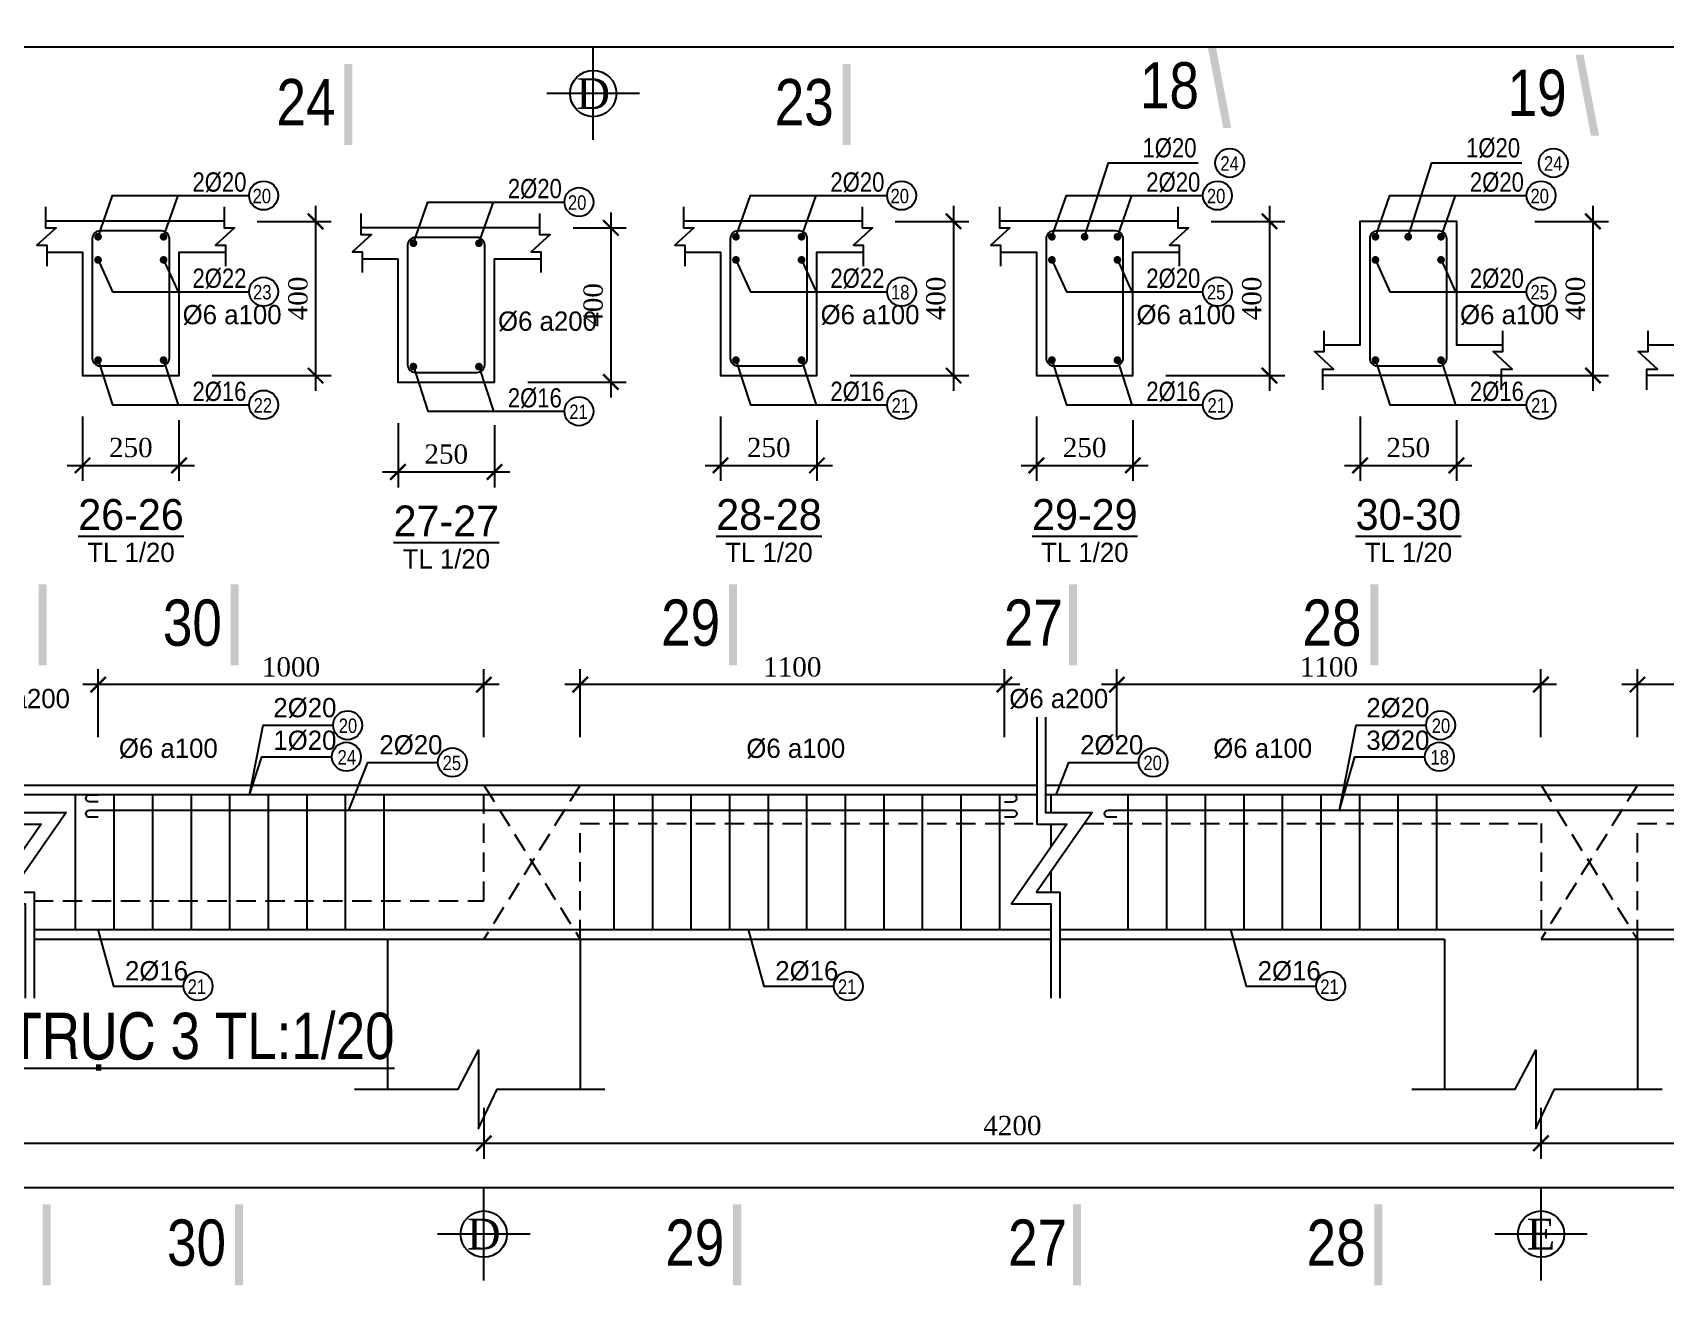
# Model space of a CAD drawing. Extents: x 394 to 4263, y -2056 to 752.
# Drawn here: x 3869.5 to 4081.2, y 412.1 to 574.6 of the extents above; entities that cross this region are included whole.
import ezdxf
from ezdxf.enums import TextEntityAlignment as Align

# ---------------------------------------------------------------- set-up
doc = ezdxf.new("R2010")
doc.units = 0
doc.header["$MEASUREMENT"] = 0
doc.linetypes.add('CENTER2', pattern=[1.125, 0.75, -0.125, 0.125, -0.125])
doc.linetypes.add('HIDDEN', pattern=[0.375, 0.25, -0.125])
doc.layers.get('0').update_dxf_attribs({"linetype": 'CONTINUOUS'})
doc.layers.get('DEFPOINTS').update_dxf_attribs({"linetype": 'CONTINUOUS'})
for name, color, linetype in [('cot', 8, 'CONTINUOUS'), ('DAI', 3, 'CONTINUOUS'), ('DIM', 1, 'CONTINUOUS'), ('DUT', 7, 'CENTER2'), ('MOTAAR', 1, 'CONTINUOUS'), ('TEXT', 7, 'CONTINUOUS'), ('THEP', 6, 'CONTINUOUS'), ('TU1', 9, 'CONTINUOUS'), ('TUONG', 7, 'CONTINUOUS')]:
    doc.layers.add(name, color=color, linetype=linetype)
doc.styles.add('DIM-NEW', font='')
doc.styles.add('style1', font='')
doc.styles.add('T1', font='romans.shx')
doc.styles.add('T2', font='')
doc.styles.get('DIM-NEW').set_extended_font_data('VNI-Helve-Condense')
doc.styles.get('style1').set_extended_font_data('VNI-Goudy')
doc.styles.get('T2').set_extended_font_data('VNI-Times')
doc.dimstyles.new('TL20', dxfattribs={"dimtxt": 2.5, "dimasz": 2, "dimexe": 2, "dimexo": 2, "dimgap": 1, "dimtad": 1, "dimdec": 0, "dimlfac": 20, "dimzin": 0, "dimdsep": 46, "dimtxsty": 'T2', "dimblk": 'ARCHTICK', "dimcen": 2.5, "dimdle": 2, "dimclrd": 1, "dimclre": 1, "dimclrt": 2, "dimadec": 0, "dimazin": 0, "dimtfac": 1, "dimtdec": 0, "dimtix": 1, "dimtofl": 0, "dimtmove": 0, "dimatfit": 0, "dimldrblk": 'ARCHTICK', "dimfxl": 1, "dimtolj": 1, "dimtzin": 0, "dimlwd": -1, "dimlwe": -1, "dimarcsym": 0})

# ---------------------------------------------------------------- blocks, each defined once
blk = doc.blocks.new('_ARCHTICK')
at = {"color": 0, "linetype": 'ByBlock', "const_width": 0.15}
blk.add_lwpolyline([(-0.5, -0.5), (0.5, 0.5)], dxfattribs=at)
blk = doc.blocks.new('*D51')
at = {"layer": 'DEFPOINTS', "color": 0, "transparency": 16777216}
for p in [(3433.65, 582.37), (4251.92, 582.37), (3433.65, 572.67)]:
    blk.add_point(p, dxfattribs=at)
at = {"layer": 'TUONG', "color": 1, "transparency": 16777216}
for p, q in [((3433.65, 580.37), (3433.65, 570.67)), ((4251.92, 580.37), (4251.92, 570.67)), ((4253.92, 572.67), (3431.65, 572.67))]:
    blk.add_line(p, q, dxfattribs=at)
at = {"layer": 'TUONG', "color": 1, "transparency": 16777216, "xscale": 2, "yscale": 2, "zscale": 2, "rotation": 180}
blk.add_blockref('_ARCHTICK', (3433.65, 572.67), dxfattribs=at)
at = {"layer": 'TUONG', "color": 1, "transparency": 16777216, "xscale": 2, "yscale": 2, "zscale": 2}
blk.add_blockref('_ARCHTICK', (4251.92, 572.67), dxfattribs=at)
at = {"layer": 'TUONG', "color": 2, "transparency": 16777216, "insert": (3842.78, 574.95), "char_height": 2.5, "attachment_point": 5, "style": 'T2'}
blk.add_mtext('\\A1;20800', dxfattribs=at)
blk = doc.blocks.new('truc2')
at = {"layer": 'MOTAAR'}
for p, q in [((0, -15), (0, 0)), ((7.5, -7.5), (-7.5, -7.5))]:
    blk.add_line(p, q, dxfattribs=at)
blk.add_lwpolyline([(0, -3.5), (0, -1.84)], dxfattribs=at)
blk.add_circle((0, -7.5), 3.75, dxfattribs=at)
at = {"layer": 'TEXT', "style": 'T2'}
blk.add_attdef('1', text='', height=5, dxfattribs=at).set_placement((0, -7.5), align=Align.MIDDLE_CENTER)
blk = doc.blocks.new('*D72')
at = {"layer": 'DEFPOINTS', "color": 0, "transparency": 16777216}
for p in [(4077.62, 490.02), (4077.62, 481.21), (4132.62, 481.21)]:
    blk.add_point(p, dxfattribs=at)
at = {"layer": 'TUONG', "color": 1, "transparency": 16777216}
for p, q in [((4077.62, 483.21), (4077.62, 492.02)), ((4132.62, 483.21), (4132.62, 492.02)), ((4134.62, 490.02), (4075.62, 490.02))]:
    blk.add_line(p, q, dxfattribs=at)
at = {"layer": 'TUONG', "color": 1, "transparency": 16777216, "xscale": 2, "yscale": 2, "zscale": 2, "rotation": 180}
blk.add_blockref('_ARCHTICK', (4077.62, 490.02), dxfattribs=at)
at = {"layer": 'TUONG', "color": 1, "transparency": 16777216, "xscale": 2, "yscale": 2, "zscale": 2}
blk.add_blockref('_ARCHTICK', (4132.62, 490.02), dxfattribs=at)
at = {"layer": 'TUONG', "color": 2, "transparency": 16777216, "insert": (4105.12, 492.3), "char_height": 2.5, "attachment_point": 5, "style": 'T2'}
blk.add_mtext('\\A1;1100', dxfattribs=at)
blk = doc.blocks.new('*D71')
at = {"layer": 'DEFPOINTS', "color": 0, "transparency": 16777216}
for p in [(4010.12, 490.02), (4010.12, 481.21), (4065.12, 481.21)]:
    blk.add_point(p, dxfattribs=at)
at = {"layer": 'TUONG', "color": 1, "transparency": 16777216}
for p, q in [((4010.12, 483.21), (4010.12, 492.02)), ((4065.12, 483.21), (4065.12, 492.02)), ((4067.12, 490.02), (4008.12, 490.02))]:
    blk.add_line(p, q, dxfattribs=at)
at = {"layer": 'TUONG', "color": 1, "transparency": 16777216, "xscale": 2, "yscale": 2, "zscale": 2, "rotation": 180}
blk.add_blockref('_ARCHTICK', (4010.12, 490.02), dxfattribs=at)
at = {"layer": 'TUONG', "color": 1, "transparency": 16777216, "xscale": 2, "yscale": 2, "zscale": 2}
blk.add_blockref('_ARCHTICK', (4065.12, 490.02), dxfattribs=at)
at = {"layer": 'TUONG', "color": 2, "transparency": 16777216, "insert": (4037.62, 492.3), "char_height": 2.5, "attachment_point": 5, "style": 'T2'}
blk.add_mtext('\\A1;1100', dxfattribs=at)
blk = doc.blocks.new('*D70')
at = {"layer": 'DEFPOINTS', "color": 0, "transparency": 16777216}
for p in [(3878.04, 490.02), (3878.04, 481.21), (3928.04, 481.21)]:
    blk.add_point(p, dxfattribs=at)
at = {"layer": 'TUONG', "color": 1, "transparency": 16777216}
for p, q in [((3878.04, 483.21), (3878.04, 492.02)), ((3928.04, 483.21), (3928.04, 492.02)), ((3930.04, 490.02), (3876.04, 490.02))]:
    blk.add_line(p, q, dxfattribs=at)
at = {"layer": 'TUONG', "color": 1, "transparency": 16777216, "xscale": 2, "yscale": 2, "zscale": 2, "rotation": 180}
blk.add_blockref('_ARCHTICK', (3878.04, 490.02), dxfattribs=at)
at = {"layer": 'TUONG', "color": 1, "transparency": 16777216, "xscale": 2, "yscale": 2, "zscale": 2}
blk.add_blockref('_ARCHTICK', (3928.04, 490.02), dxfattribs=at)
at = {"layer": 'TUONG', "color": 2, "transparency": 16777216, "insert": (3903.04, 492.3), "char_height": 2.5, "attachment_point": 5, "style": 'T2'}
blk.add_mtext('\\A1;1000', dxfattribs=at)
blk = doc.blocks.new('*D69')
at = {"layer": 'DEFPOINTS', "color": 0, "transparency": 16777216}
for p in [(3940.54, 490.02), (3940.54, 481.21), (3995.54, 481.21)]:
    blk.add_point(p, dxfattribs=at)
at = {"layer": 'TUONG', "color": 1, "transparency": 16777216}
for p, q in [((3940.54, 483.21), (3940.54, 492.02)), ((3995.54, 483.21), (3995.54, 492.02)), ((3997.54, 490.02), (3938.54, 490.02))]:
    blk.add_line(p, q, dxfattribs=at)
at = {"layer": 'TUONG', "color": 1, "transparency": 16777216, "xscale": 2, "yscale": 2, "zscale": 2, "rotation": 180}
blk.add_blockref('_ARCHTICK', (3940.54, 490.02), dxfattribs=at)
at = {"layer": 'TUONG', "color": 1, "transparency": 16777216, "xscale": 2, "yscale": 2, "zscale": 2}
blk.add_blockref('_ARCHTICK', (3995.54, 490.02), dxfattribs=at)
at = {"layer": 'TUONG', "color": 2, "transparency": 16777216, "insert": (3968.04, 492.3), "char_height": 2.5, "attachment_point": 5, "style": 'T2'}
blk.add_mtext('\\A1;1100', dxfattribs=at)
blk = doc.blocks.new('*D63')
at = {"layer": 'DEFPOINTS', "color": 0, "transparency": 16777216}
for p in [(4065.12, 437.14), (4217.7, 437.14), (4217.7, 430.53)]:
    blk.add_point(p, dxfattribs=at)
at = {"layer": 'TUONG', "color": 1, "transparency": 16777216}
for p, q in [((4065.12, 435.14), (4065.12, 428.53)), ((4217.7, 435.14), (4217.7, 428.53)), ((4063.12, 430.53), (4219.7, 430.53))]:
    blk.add_line(p, q, dxfattribs=at)
at = {"layer": 'TUONG', "color": 1, "transparency": 16777216, "xscale": 2, "yscale": 2, "zscale": 2, "rotation": 180}
blk.add_blockref('_ARCHTICK', (4065.12, 430.53), dxfattribs=at)
at = {"layer": 'TUONG', "color": 1, "transparency": 16777216, "xscale": 2, "yscale": 2, "zscale": 2}
blk.add_blockref('_ARCHTICK', (4217.7, 430.53), dxfattribs=at)
at = {"layer": 'TUONG', "color": 2, "transparency": 16777216, "insert": (4141.41, 432.81), "char_height": 2.5, "attachment_point": 5, "style": 'T2'}
blk.add_mtext('\\A1;4200', dxfattribs=at)
blk = doc.blocks.new('*D62')
at = {"layer": 'DEFPOINTS', "color": 0, "transparency": 16777216}
for p in [(3928.04, 437.14), (4065.12, 437.14), (4065.12, 430.53)]:
    blk.add_point(p, dxfattribs=at)
at = {"layer": 'TUONG', "color": 1, "transparency": 16777216}
for p, q in [((3928.04, 435.14), (3928.04, 428.53)), ((4065.12, 435.14), (4065.12, 428.53)), ((3926.04, 430.53), (4067.12, 430.53))]:
    blk.add_line(p, q, dxfattribs=at)
at = {"layer": 'TUONG', "color": 1, "transparency": 16777216, "xscale": 2, "yscale": 2, "zscale": 2, "rotation": 180}
blk.add_blockref('_ARCHTICK', (3928.04, 430.53), dxfattribs=at)
at = {"layer": 'TUONG', "color": 1, "transparency": 16777216, "xscale": 2, "yscale": 2, "zscale": 2}
blk.add_blockref('_ARCHTICK', (4065.12, 430.53), dxfattribs=at)
at = {"layer": 'TUONG', "color": 2, "transparency": 16777216, "insert": (3996.58, 432.81), "char_height": 2.5, "attachment_point": 5, "style": 'T2'}
blk.add_mtext('\\A1;4200', dxfattribs=at)
blk = doc.blocks.new('*D61')
at = {"layer": 'DEFPOINTS', "color": 0, "transparency": 16777216}
for p in [(3758.51, 437.14), (3928.04, 437.14), (3928.04, 430.53)]:
    blk.add_point(p, dxfattribs=at)
at = {"layer": 'TUONG', "color": 1, "transparency": 16777216}
for p, q in [((3758.51, 435.14), (3758.51, 428.53)), ((3928.04, 435.14), (3928.04, 428.53)), ((3756.51, 430.53), (3930.04, 430.53))]:
    blk.add_line(p, q, dxfattribs=at)
at = {"layer": 'TUONG', "color": 1, "transparency": 16777216, "xscale": 2, "yscale": 2, "zscale": 2, "rotation": 180}
blk.add_blockref('_ARCHTICK', (3758.51, 430.53), dxfattribs=at)
at = {"layer": 'TUONG', "color": 1, "transparency": 16777216, "xscale": 2, "yscale": 2, "zscale": 2}
blk.add_blockref('_ARCHTICK', (3928.04, 430.53), dxfattribs=at)
at = {"layer": 'TUONG', "color": 2, "transparency": 16777216, "insert": (3843.28, 432.81), "char_height": 2.5, "attachment_point": 5, "style": 'T2'}
blk.add_mtext('\\A1;4000', dxfattribs=at)
blk = doc.blocks.new('*D58')
at = {"layer": 'DEFPOINTS', "color": 0, "transparency": 16777216}
for p in [(3466.01, 434.45), (4217.7, 434.45), (3466.01, 424.75)]:
    blk.add_point(p, dxfattribs=at)
at = {"layer": 'TUONG', "color": 1, "transparency": 16777216}
for p, q in [((3466.01, 432.45), (3466.01, 422.75)), ((4217.7, 432.45), (4217.7, 422.75)), ((4219.7, 424.75), (3464.01, 424.75))]:
    blk.add_line(p, q, dxfattribs=at)
at = {"layer": 'TUONG', "color": 1, "transparency": 16777216, "xscale": 2, "yscale": 2, "zscale": 2, "rotation": 180}
blk.add_blockref('_ARCHTICK', (3466.01, 424.75), dxfattribs=at)
at = {"layer": 'TUONG', "color": 1, "transparency": 16777216, "xscale": 2, "yscale": 2, "zscale": 2}
blk.add_blockref('_ARCHTICK', (4217.7, 424.75), dxfattribs=at)
at = {"layer": 'TUONG', "color": 2, "transparency": 16777216, "insert": (3841.85, 427.03), "char_height": 2.5, "attachment_point": 5, "style": 'T2'}
blk.add_mtext('\\A1;20800', dxfattribs=at)
blk = doc.blocks.new('*D87')
at = {"layer": 'cot', "color": 1, "transparency": 16777216}
for p, q in [((3999.7, 524.78), (3999.7, 516.45)), ((4012.2, 524.33), (4012.2, 516.45)), ((3997.7, 518.45), (4014.2, 518.45))]:
    blk.add_line(p, q, dxfattribs=at)
at = {"layer": 'DEFPOINTS', "color": 0, "transparency": 16777216}
for p in [(3999.7, 526.78), (4012.2, 526.33), (4012.2, 518.45)]:
    blk.add_point(p, dxfattribs=at)
at = {"layer": 'cot', "color": 1, "transparency": 16777216, "xscale": 2, "yscale": 2, "zscale": 2, "rotation": 180}
blk.add_blockref('_ARCHTICK', (3999.7, 518.45), dxfattribs=at)
at = {"layer": 'cot', "color": 1, "transparency": 16777216, "xscale": 2, "yscale": 2, "zscale": 2}
blk.add_blockref('_ARCHTICK', (4012.2, 518.45), dxfattribs=at)
at = {"layer": 'cot', "color": 2, "lineweight": -2, "transparency": 16777216, "insert": (4005.95, 520.75), "char_height": 2.5, "attachment_point": 5, "style": 'T2'}
blk.add_mtext('\\A1;250', dxfattribs=at)
blk = doc.blocks.new('*D86')
at = {"layer": 'cot', "color": 1, "transparency": 16777216}
for p, q in [((4029.91, 552.1), (4029.91, 528.1)), ((4022.34, 550.1), (4031.91, 550.1)), ((4016.49, 530.1), (4031.91, 530.1))]:
    blk.add_line(p, q, dxfattribs=at)
at = {"layer": 'DEFPOINTS', "color": 0, "transparency": 16777216}
for p in [(4020.34, 550.1), (4014.49, 530.1), (4029.91, 530.1)]:
    blk.add_point(p, dxfattribs=at)
at = {"layer": 'cot', "color": 1, "transparency": 16777216, "xscale": 2, "yscale": 2, "zscale": 2}
for p, rotation in [((4029.91, 550.1), 90), ((4029.91, 530.1), 270)]:
    blk.add_blockref('_ARCHTICK', p, dxfattribs=dict(at, rotation=rotation))
at = {"layer": 'cot', "color": 2, "lineweight": -2, "transparency": 16777216, "insert": (4027.63, 540.1), "char_height": 2.5, "attachment_point": 5, "rotation": 90, "style": 'T2'}
blk.add_mtext('\\A1;400', dxfattribs=at)
blk = doc.blocks.new('*D85')
at = {"layer": 'cot', "color": 1, "transparency": 16777216}
for p, q in [((3958.74, 524.78), (3958.74, 516.45)), ((3971.24, 524.33), (3971.24, 516.45)), ((3956.74, 518.45), (3973.24, 518.45))]:
    blk.add_line(p, q, dxfattribs=at)
at = {"layer": 'DEFPOINTS', "color": 0, "transparency": 16777216}
for p in [(3958.74, 526.78), (3971.24, 526.33), (3971.24, 518.45)]:
    blk.add_point(p, dxfattribs=at)
at = {"layer": 'cot', "color": 1, "transparency": 16777216, "xscale": 2, "yscale": 2, "zscale": 2, "rotation": 180}
blk.add_blockref('_ARCHTICK', (3958.74, 518.45), dxfattribs=at)
at = {"layer": 'cot', "color": 1, "transparency": 16777216, "xscale": 2, "yscale": 2, "zscale": 2}
blk.add_blockref('_ARCHTICK', (3971.24, 518.45), dxfattribs=at)
at = {"layer": 'cot', "color": 2, "lineweight": -2, "transparency": 16777216, "insert": (3964.99, 520.75), "char_height": 2.5, "attachment_point": 5, "style": 'T2'}
blk.add_mtext('\\A1;250', dxfattribs=at)
blk = doc.blocks.new('*D84')
at = {"layer": 'cot', "color": 1, "transparency": 16777216}
for p, q in [((3988.95, 552.1), (3988.95, 528.1)), ((3981.39, 550.1), (3990.95, 550.1)), ((3975.53, 530.1), (3990.95, 530.1))]:
    blk.add_line(p, q, dxfattribs=at)
at = {"layer": 'DEFPOINTS', "color": 0, "transparency": 16777216}
for p in [(3979.39, 550.1), (3973.53, 530.1), (3988.95, 530.1)]:
    blk.add_point(p, dxfattribs=at)
at = {"layer": 'cot', "color": 1, "transparency": 16777216, "xscale": 2, "yscale": 2, "zscale": 2}
for p, rotation in [((3988.95, 550.1), 90), ((3988.95, 530.1), 270)]:
    blk.add_blockref('_ARCHTICK', p, dxfattribs=dict(at, rotation=rotation))
at = {"layer": 'cot', "color": 2, "lineweight": -2, "transparency": 16777216, "insert": (3986.67, 540.1), "char_height": 2.5, "attachment_point": 5, "rotation": 90, "style": 'T2'}
blk.add_mtext('\\A1;400', dxfattribs=at)
blk = doc.blocks.new('*D83')
at = {"layer": 'cot', "color": 1, "transparency": 16777216}
for p, q in [((3944.51, 551.26), (3944.51, 527.26)), ((3939.61, 549.26), (3946.51, 549.26)), ((3933.75, 529.26), (3946.51, 529.26))]:
    blk.add_line(p, q, dxfattribs=at)
at = {"layer": 'DEFPOINTS', "color": 0, "transparency": 16777216}
for p in [(3937.61, 549.26), (3931.75, 529.26), (3944.51, 529.26)]:
    blk.add_point(p, dxfattribs=at)
at = {"layer": 'cot', "color": 1, "transparency": 16777216, "xscale": 2, "yscale": 2, "zscale": 2}
for p, rotation in [((3944.51, 549.26), 90), ((3944.51, 529.26), 270)]:
    blk.add_blockref('_ARCHTICK', p, dxfattribs=dict(at, rotation=rotation))
at = {"layer": 'cot', "color": 2, "lineweight": -2, "transparency": 16777216, "insert": (3942.23, 539.26), "char_height": 2.5, "attachment_point": 5, "rotation": 90, "style": 'T2'}
blk.add_mtext('\\A1;400', dxfattribs=at)
blk = doc.blocks.new('*D82')
at = {"layer": 'cot', "color": 1, "transparency": 16777216}
for p, q in [((3916.92, 523.93), (3916.92, 515.6)), ((3929.42, 523.65), (3929.42, 515.6)), ((3914.92, 517.6), (3931.42, 517.6))]:
    blk.add_line(p, q, dxfattribs=at)
at = {"layer": 'DEFPOINTS', "color": 0, "transparency": 16777216}
for p in [(3916.92, 525.93), (3929.42, 525.65), (3929.42, 517.6)]:
    blk.add_point(p, dxfattribs=at)
at = {"layer": 'cot', "color": 1, "transparency": 16777216, "xscale": 2, "yscale": 2, "zscale": 2, "rotation": 180}
blk.add_blockref('_ARCHTICK', (3916.92, 517.6), dxfattribs=at)
at = {"layer": 'cot', "color": 1, "transparency": 16777216, "xscale": 2, "yscale": 2, "zscale": 2}
blk.add_blockref('_ARCHTICK', (3929.42, 517.6), dxfattribs=at)
at = {"layer": 'cot', "color": 2, "lineweight": -2, "transparency": 16777216, "insert": (3923.17, 519.9), "char_height": 2.5, "attachment_point": 5, "style": 'T2'}
blk.add_mtext('\\A1;250', dxfattribs=at)
blk = doc.blocks.new('*D81')
at = {"layer": 'cot', "color": 1, "transparency": 16777216}
for p, q in [((3906.23, 552.1), (3906.23, 528.1)), ((3898.67, 550.1), (3908.23, 550.1)), ((3892.81, 530.1), (3908.23, 530.1))]:
    blk.add_line(p, q, dxfattribs=at)
at = {"layer": 'DEFPOINTS', "color": 0, "transparency": 16777216}
for p in [(3896.67, 550.1), (3890.81, 530.1), (3906.23, 530.1)]:
    blk.add_point(p, dxfattribs=at)
at = {"layer": 'cot', "color": 1, "transparency": 16777216, "xscale": 2, "yscale": 2, "zscale": 2}
for p, rotation in [((3906.23, 550.1), 90), ((3906.23, 530.1), 270)]:
    blk.add_blockref('_ARCHTICK', p, dxfattribs=dict(at, rotation=rotation))
at = {"layer": 'cot', "color": 2, "lineweight": -2, "transparency": 16777216, "insert": (3903.95, 540.1), "char_height": 2.5, "attachment_point": 5, "rotation": 90, "style": 'T2'}
blk.add_mtext('\\A1;400', dxfattribs=at)
blk = doc.blocks.new('*D80')
at = {"layer": 'cot', "color": 1, "transparency": 16777216}
for p, q in [((3876.02, 524.78), (3876.02, 516.45)), ((3888.52, 524.33), (3888.52, 516.45)), ((3874.02, 518.45), (3890.52, 518.45))]:
    blk.add_line(p, q, dxfattribs=at)
at = {"layer": 'DEFPOINTS', "color": 0, "transparency": 16777216}
for p in [(3876.02, 526.78), (3888.52, 526.33), (3888.52, 518.45)]:
    blk.add_point(p, dxfattribs=at)
at = {"layer": 'cot', "color": 1, "transparency": 16777216, "xscale": 2, "yscale": 2, "zscale": 2, "rotation": 180}
blk.add_blockref('_ARCHTICK', (3876.02, 518.45), dxfattribs=at)
at = {"layer": 'cot', "color": 1, "transparency": 16777216, "xscale": 2, "yscale": 2, "zscale": 2}
blk.add_blockref('_ARCHTICK', (3888.52, 518.45), dxfattribs=at)
at = {"layer": 'cot', "color": 2, "lineweight": -2, "transparency": 16777216, "insert": (3882.27, 520.75), "char_height": 2.5, "attachment_point": 5, "style": 'T2'}
blk.add_mtext('\\A1;250', dxfattribs=at)
blk = doc.blocks.new('*D91')
at = {"layer": 'cot', "color": 1, "transparency": 16777216}
for p, q in [((4071.86, 552.1), (4071.86, 528.1)), ((4064.3, 550.1), (4073.86, 550.1)), ((4058.45, 530.1), (4073.86, 530.1))]:
    blk.add_line(p, q, dxfattribs=at)
at = {"layer": 'DEFPOINTS', "color": 0, "transparency": 16777216}
for p in [(4062.3, 550.1), (4056.45, 530.1), (4071.86, 530.1)]:
    blk.add_point(p, dxfattribs=at)
at = {"layer": 'cot', "color": 1, "transparency": 16777216, "xscale": 2, "yscale": 2, "zscale": 2}
for p, rotation in [((4071.86, 550.1), 90), ((4071.86, 530.1), 270)]:
    blk.add_blockref('_ARCHTICK', p, dxfattribs=dict(at, rotation=rotation))
at = {"layer": 'cot', "color": 2, "lineweight": -2, "transparency": 16777216, "insert": (4069.59, 540.1), "char_height": 2.5, "attachment_point": 5, "rotation": 90, "style": 'T2'}
blk.add_mtext('\\A1;400', dxfattribs=at)
blk = doc.blocks.new('*D90')
at = {"layer": 'cot', "color": 1, "transparency": 16777216}
for p, q in [((4041.66, 524.78), (4041.66, 516.45)), ((4054.16, 524.33), (4054.16, 516.45)), ((4039.66, 518.45), (4056.16, 518.45))]:
    blk.add_line(p, q, dxfattribs=at)
at = {"layer": 'DEFPOINTS', "color": 0, "transparency": 16777216}
for p in [(4041.66, 526.78), (4054.16, 526.33), (4054.16, 518.45)]:
    blk.add_point(p, dxfattribs=at)
at = {"layer": 'cot', "color": 1, "transparency": 16777216, "xscale": 2, "yscale": 2, "zscale": 2, "rotation": 180}
blk.add_blockref('_ARCHTICK', (4041.66, 518.45), dxfattribs=at)
at = {"layer": 'cot', "color": 1, "transparency": 16777216, "xscale": 2, "yscale": 2, "zscale": 2}
blk.add_blockref('_ARCHTICK', (4054.16, 518.45), dxfattribs=at)
at = {"layer": 'cot', "color": 2, "lineweight": -2, "transparency": 16777216, "insert": (4047.91, 520.75), "char_height": 2.5, "attachment_point": 5, "style": 'T2'}
blk.add_mtext('\\A1;250', dxfattribs=at)

msp = doc.modelspace()

# ---------------------------------------------------------------- linework, layer by layer
at = {"layer": 'cot', "lineweight": -2, "ltscale": 10}
for points in [[(4005.949, 548.103), (4009.021, 557.671), (4020.673, 557.671)], [(4047.905, 548.103), (4050.978, 557.671), (4062.63, 557.671)], [(3878.023, 548.103), (3879.902, 553.451), (3897.616, 553.451)], [(3886.523, 548.103), (3888.402, 553.451)], [(3918.915, 547.259), (3920.793, 552.607), (3938.507, 552.607)], [(3927.415, 547.259), (3929.293, 552.607)], [(3960.74, 548.103), (3962.619, 553.451), (3980.333, 553.451)], [(3969.24, 548.103), (3971.119, 553.451)], [(4001.699, 548.103), (4003.577, 553.451), (4021.291, 553.451)], [(4010.199, 548.103), (4012.077, 553.451)], [(4043.655, 548.103), (4045.534, 553.451), (4063.248, 553.451)], [(4052.155, 548.103), (4054.034, 553.451)], [(3878.023, 545.103), (3879.902, 540.977), (3897.616, 540.977)], [(3886.523, 545.103), (3888.402, 540.977)], [(3960.74, 545.103), (3962.619, 540.977), (3980.333, 540.977)], [(3969.24, 545.103), (3971.119, 540.977)], [(4001.699, 545.103), (4003.577, 540.977), (4021.291, 540.977)], [(4010.199, 545.103), (4012.077, 540.977)], [(4043.655, 545.103), (4045.534, 540.977), (4063.248, 540.977)], [(4052.155, 545.103), (4054.034, 540.977)], [(3878.023, 532.103), (3879.902, 526.308), (3897.616, 526.308)], [(3886.523, 532.103), (3888.402, 526.308)], [(3960.74, 532.103), (3962.619, 526.308), (3980.333, 526.308)], [(3969.24, 532.103), (3971.119, 526.308)], [(4001.699, 532.103), (4003.577, 526.308), (4021.291, 526.308)], [(4010.199, 532.103), (4012.077, 526.308)], [(4043.655, 532.103), (4045.534, 526.308), (4063.248, 526.308)], [(4052.155, 532.103), (4054.034, 526.308)], [(3918.915, 531.259), (3920.793, 525.465), (3938.507, 525.465)], [(3927.415, 531.259), (3929.293, 525.465)]]:
    msp.add_lwpolyline(points, dxfattribs=at)
at = {"layer": 'DAI'}
for p, q in [((3875.122, 458.242), (3875.122, 475.742)), ((3880.122, 458.242), (3880.122, 475.742)), ((3885.122, 458.242), (3885.122, 475.742)), ((3890.122, 458.242), (3890.122, 475.742)), ((3895.122, 458.242), (3895.122, 475.742)), ((3900.122, 458.242), (3900.122, 475.742)), ((3905.122, 458.242), (3905.122, 475.742)), ((3910.122, 458.242), (3910.122, 475.742)), ((3915.122, 458.242), (3915.122, 475.742)), ((3944.945, 458.242), (3944.945, 475.742)), ((3949.945, 458.242), (3949.945, 475.742)), ((3954.945, 458.242), (3954.945, 475.742)), ((3959.945, 458.242), (3959.945, 475.742)), ((3964.945, 458.242), (3964.945, 475.742)), ((3969.945, 458.242), (3969.945, 475.742)), ((3974.945, 458.242), (3974.945, 475.742)), ((3979.945, 458.242), (3979.945, 475.742)), ((3984.945, 458.242), (3984.945, 475.742)), ((3989.945, 458.242), (3989.945, 475.742)), ((3994.945, 458.242), (3994.945, 475.742)), ((4001.612, 473.42), (4001.612, 475.742)), ((4011.612, 458.242), (4011.612, 475.742)), ((4016.612, 458.242), (4016.612, 475.742)), ((4021.612, 458.242), (4021.612, 475.742)), ((4026.612, 458.242), (4026.612, 475.742)), ((4031.612, 458.242), (4031.612, 475.742)), ((4036.612, 458.242), (4036.612, 475.742)), ((4041.612, 458.242), (4041.612, 475.742)), ((4046.612, 458.242), (4046.612, 475.742)), ((4051.612, 458.242), (4051.612, 475.742)), ((4001.612, 468.985), (4001.612, 471.92)), ((4001.612, 463.084), (4001.612, 465.817))]:
    msp.add_line(p, q, dxfattribs=at)
for points in [[(3887.273, 547.853, 0.4142136), (3886.273, 548.853), (3878.273, 548.853, 0.4142136), (3877.273, 547.853), (3877.273, 532.353, 0.4142136), (3878.273, 531.353), (3886.273, 531.353, 0.4142136), (3887.273, 532.353)], [(3969.99, 547.853, 0.4142136), (3968.99, 548.853), (3960.99, 548.853, 0.4142136), (3959.99, 547.853), (3959.99, 532.353, 0.4142136), (3960.99, 531.353), (3968.99, 531.353, 0.4142136), (3969.99, 532.353)], [(4010.949, 547.853, 0.4142136), (4009.949, 548.853), (4001.949, 548.853, 0.4142136), (4000.949, 547.853), (4000.949, 532.353, 0.4142136), (4001.949, 531.353), (4009.949, 531.353, 0.4142136), (4010.949, 532.353)], [(4052.905, 547.853, 0.4142136), (4051.905, 548.853), (4043.905, 548.853, 0.4142136), (4042.905, 547.853), (4042.905, 532.353, 0.4142136), (4043.905, 531.353), (4051.905, 531.353, 0.4142136), (4052.905, 532.353)], [(3928.165, 547.009, 0.4142136), (3927.165, 548.009), (3919.165, 548.009, 0.4142136), (3918.165, 547.009), (3918.165, 531.509, 0.4142136), (3919.165, 530.509), (3927.165, 530.509, 0.4142136), (3928.165, 531.509)]]:
    msp.add_lwpolyline(points, format="xyb", close=True, dxfattribs=at)
at = {"layer": 'DUT', "linetype": 'HIDDEN', "ltscale": 10}
for p, q in [((3928.042, 476.992), (3940.542, 456.992)), ((3940.542, 476.992), (3928.042, 456.992)), ((4065.123, 476.992), (4077.623, 456.992)), ((4077.623, 476.992), (4065.123, 456.992))]:
    msp.add_line(p, q, dxfattribs=at)
for points in [[(3869.727, 461.992), (3928.042, 461.992), (3928.042, 476.992)], [(3915.542, 456.992), (3915.542, 456.992), (3940.542, 456.992), (3940.542, 471.992), (3999.743, 471.992)], [(4005.918, 471.992), (4065.123, 471.992), (4065.123, 456.992), (4077.623, 456.992), (4077.623, 471.992), (4139.164, 471.992)]]:
    msp.add_lwpolyline(points, dxfattribs=at)
at = {"layer": 'TEXT', "ltscale": 10}
for points in [[(4023.915, 562.202), (4024.965, 562.202), (4021.915, 572.702), (4022.965, 572.702)], [(4071.591, 561.235), (4072.641, 561.235), (4069.591, 571.735), (4070.641, 571.735)], [(3909.949, 560.022), (3910.999, 560.022), (3909.949, 570.522), (3910.999, 570.522)], [(3974.555, 560.022), (3975.605, 560.022), (3974.555, 570.522), (3975.605, 570.522)], [(3870.306, 492.514), (3871.356, 492.514), (3870.306, 503.014), (3871.356, 503.014)], [(3895.223, 492.514), (3896.273, 492.514), (3895.223, 503.014), (3896.273, 503.014)], [(3959.829, 492.514), (3960.879, 492.514), (3959.829, 503.014), (3960.879, 503.014)], [(4003.899, 492.514), (4004.949, 492.514), (4003.899, 503.014), (4004.949, 503.014)], [(4042.975, 492.514), (4044.025, 492.514), (4042.975, 503.014), (4044.025, 503.014)], [(3870.846, 412.103), (3871.896, 412.103), (3870.846, 422.603), (3871.896, 422.603)], [(3895.762, 412.103), (3896.812, 412.103), (3895.762, 422.603), (3896.812, 422.603)], [(3960.369, 412.103), (3961.419, 412.103), (3960.369, 422.603), (3961.419, 422.603)], [(4004.438, 412.103), (4005.488, 412.103), (4004.438, 422.603), (4005.488, 422.603)], [(4043.515, 412.103), (4044.565, 412.103), (4043.515, 422.603), (4044.565, 422.603)]]:
    msp.add_trace(points, dxfattribs=at)
at = {"layer": 'THEP', "const_width": 0.5}
for points in [[(3877.773, 548.103, 1), (3878.273, 548.103, 1)], [(3886.773, 548.103, -1), (3886.273, 548.103, -1)], [(3960.49, 548.103, 1), (3960.99, 548.103, 1)], [(3969.49, 548.103, -1), (3968.99, 548.103, -1)], [(4001.449, 548.103, 1), (4001.949, 548.103, 1)], [(4006.199, 548.103, -1), (4005.699, 548.103, -1)], [(4010.449, 548.103, -1), (4009.949, 548.103, -1)], [(4043.405, 548.103, 1), (4043.905, 548.103, 1)], [(4048.155, 548.103, -1), (4047.655, 548.103, -1)], [(4052.405, 548.103, -1), (4051.905, 548.103, -1)], [(3918.665, 547.259, 1), (3919.165, 547.259, 1)], [(3927.665, 547.259, -1), (3927.165, 547.259, -1)], [(3877.773, 545.103, 1), (3878.273, 545.103, 1)], [(3886.773, 545.103, -1), (3886.273, 545.103, -1)], [(3960.49, 545.103, 1), (3960.99, 545.103, 1)], [(3969.49, 545.103, -1), (3968.99, 545.103, -1)], [(4001.449, 545.103, 1), (4001.949, 545.103, 1)], [(4010.449, 545.103, -1), (4009.949, 545.103, -1)], [(4043.405, 545.103, 1), (4043.905, 545.103, 1)], [(4052.405, 545.103, -1), (4051.905, 545.103, -1)], [(3877.773, 532.103, -1), (3878.273, 532.103, -1)], [(3886.773, 532.103, 1), (3886.273, 532.103, 1)], [(3918.665, 531.259, -1), (3919.165, 531.259, -1)], [(3927.665, 531.259, 1), (3927.165, 531.259, 1)], [(3960.49, 532.103, -1), (3960.99, 532.103, -1)], [(3969.49, 532.103, 1), (3968.99, 532.103, 1)], [(4001.449, 532.103, -1), (4001.949, 532.103, -1)], [(4010.449, 532.103, 1), (4009.949, 532.103, 1)], [(4043.405, 532.103, -1), (4043.905, 532.103, -1)], [(4052.405, 532.103, 1), (4051.905, 532.103, 1)]]:
    msp.add_lwpolyline(points, format="xyb", close=True, dxfattribs=at)
at = {"layer": 'THEP', "ltscale": 10}
for points in [[(3999.743, 475.742), (3867.885, 475.742)], [(4139.164, 475.742), (4000.89, 475.742)], [(3869.727, 458.242), (4001.585, 458.242)], [(4002.731, 458.242), (4141.005, 458.242)]]:
    msp.add_lwpolyline(points, dxfattribs=at)
for points in [[(3878.042, 474.805), (3876.915, 474.805, -1), (3876.915, 475.742), (3878.042, 475.742)], [(3995.542, 474.805), (3996.669, 474.805, 1), (3996.669, 475.742), (3995.542, 475.742)], [(3878.042, 472.805), (3876.915, 472.805, -1), (3876.915, 473.742), (3878.042, 473.742), (3939.292, 473.742), (3995.542, 473.742), (3996.669, 473.742, -1), (3996.669, 472.805), (3995.542, 472.805)], [(4010.123, 472.805), (4008.996, 472.805, -1), (4008.996, 473.742), (4010.123, 473.742), (4076.373, 473.742), (4132.623, 473.742), (4133.75, 473.742, -1), (4133.75, 472.805), (4132.623, 472.805)]]:
    msp.add_lwpolyline(points, format="xyb", dxfattribs=at)
at = {"layer": 'TU1'}
for points in [[(3871.215, 551.977), (3871.215, 549.259), (3872.575, 549.259), (3870.109, 547.004), (3871.371, 547.004), (3871.371, 544.291)], [(3894.378, 551.977), (3894.378, 549.259), (3895.738, 549.259), (3893.271, 547.004), (3894.534, 547.004), (3894.534, 544.291)], [(3912.107, 551.134), (3912.107, 548.416), (3913.467, 548.416), (3911, 546.161), (3912.263, 546.161), (3912.263, 543.447)], [(3935.269, 551.134), (3935.269, 548.416), (3936.63, 548.416), (3934.163, 546.161), (3935.425, 546.161), (3935.425, 543.447)], [(3953.932, 551.977), (3953.932, 549.259), (3955.292, 549.259), (3952.826, 547.004), (3954.088, 547.004), (3954.088, 544.291)], [(3977.095, 551.977), (3977.095, 549.259), (3978.455, 549.259), (3975.988, 547.004), (3977.25, 547.004), (3977.25, 544.291)], [(3994.891, 551.977), (3994.891, 549.259), (3996.251, 549.259), (3993.784, 547.004), (3995.046, 547.004), (3995.046, 544.291)], [(4018.053, 551.977), (4018.053, 549.259), (4019.413, 549.259), (4016.947, 547.004), (4018.209, 547.004), (4018.209, 544.291)], [(4036.847, 528.228), (4036.847, 530.946), (4038.207, 530.946), (4035.741, 533.201), (4037.003, 533.201), (4037.003, 535.915)], [(4060.01, 528.228), (4060.01, 530.946), (4061.37, 530.946), (4058.903, 533.201), (4060.166, 533.201), (4060.166, 535.915)], [(4078.846, 528.228), (4078.846, 530.946), (4080.206, 530.946), (4077.739, 533.201), (4079.002, 533.201), (4079.002, 535.915)]]:
    msp.add_lwpolyline(points, dxfattribs=at)
at = {"layer": 'TU1', "lineweight": -2, "ltscale": 10}
for points in [[(3897.654, 475.742), (3899.431, 484.749), (3908.507, 484.749)], [(4038.976, 473.742), (4041.148, 484.749), (4050.223, 484.749)], [(3897.654, 475.742), (3899.276, 480.659), (3908.352, 480.659)], [(4038.976, 473.742), (4040.993, 480.659), (4050.068, 480.659)], [(3910.547, 473.742), (3913.02, 479.932), (3922.095, 479.932)], [(4002.267, 475.742), (4003.883, 479.932), (4012.958, 479.932)], [(3878, 458.242), (3880.037, 450.916), (3889.113, 450.916)], [(3962.32, 458.242), (3964.357, 450.916), (3973.432, 450.916)], [(4024.867, 458.242), (4026.904, 450.916), (4035.979, 450.916)]]:
    msp.add_lwpolyline(points, dxfattribs=at)
at = {"layer": 'TU1', "ltscale": 10}
for centre in [(4024.758, 557.671), (4066.715, 557.671), (3899.491, 553.451), (3982.208, 553.451), (4023.166, 553.451), (4065.123, 553.451), (3940.382, 552.607), (3899.491, 540.977), (3982.208, 540.977), (4023.166, 540.977), (4065.123, 540.977), (3899.491, 526.308), (3940.382, 525.465), (3982.208, 526.308), (4023.166, 526.308), (4065.123, 526.308), (3910.382, 484.749), (4052.098, 484.749), (3910.227, 480.659), (3923.97, 479.932), (4014.833, 479.932), (4051.943, 480.659), (3890.988, 450.916), (3975.307, 450.916), (4037.854, 450.916)]:
    msp.add_circle(centre, 1.875, dxfattribs=at)
at = {"layer": 'TUONG'}
for p, q in [((3867.885, 476.992), (3928.042, 476.992)), ((3867.885, 476.992), (3999.743, 476.992)), ((4000.89, 476.992), (4139.164, 476.992)), ((3869.727, 456.992), (3915.542, 456.992)), ((3915.542, 456.992), (4001.585, 456.992)), ((3915.542, 456.992), (3915.542, 437.544)), ((3940.542, 456.992), (3940.542, 437.544)), ((4002.731, 456.992), (4052.623, 456.992)), ((4052.623, 456.992), (4052.623, 437.544)), ((4065.123, 456.992), (4141.005, 456.992)), ((4077.623, 456.992), (4077.623, 437.544))]:
    msp.add_line(p, q, dxfattribs=at)
for points in [[(3894.378, 550.103), (3871.215, 550.103)], [(3935.269, 549.259), (3912.107, 549.259)], [(3977.095, 550.103), (3953.932, 550.103)], [(4018.053, 550.103), (3994.891, 550.103)], [(4037.042, 534.103), (4041.655, 534.103), (4041.655, 550.103), (4054.155, 550.103), (4054.155, 534.103), (4060.204, 534.103)], [(4079.041, 534.103), (4083.654, 534.103), (4083.654, 550.103), (4096.154, 550.103), (4096.154, 534.103), (4102.203, 534.103)], [(3871.41, 546.103), (3876.023, 546.103), (3876.023, 530.103), (3888.523, 530.103), (3888.523, 546.103), (3894.572, 546.103)], [(3912.301, 545.259), (3916.915, 545.259), (3916.915, 529.259), (3929.415, 529.259), (3929.415, 545.259), (3935.464, 545.259)], [(3954.127, 546.103), (3958.74, 546.103), (3958.74, 530.103), (3971.24, 530.103), (3971.24, 546.103), (3977.289, 546.103)], [(3995.085, 546.103), (3999.699, 546.103), (3999.699, 530.103), (4012.199, 530.103), (4012.199, 546.103), (4018.248, 546.103)], [(4060.01, 530.103), (4036.847, 530.103)], [(4102.008, 530.103), (4078.846, 530.103)], [(3866.738, 485.774), (3866.738, 471.92), (3870.654, 471.92), (3863.447, 461.584), (3868.58, 461.584), (3868.58, 449.331)], [(3867.885, 485.774), (3867.885, 473.42), (3873.909, 473.42), (3866.702, 463.084), (3869.727, 463.084), (3869.727, 449.331)], [(3999.743, 485.774), (3999.743, 471.92), (4003.659, 471.92), (3996.451, 461.584), (4001.585, 461.584), (4001.585, 449.331)], [(4000.89, 485.774), (4000.89, 473.42), (4006.913, 473.42), (3999.706, 463.084), (4002.731, 463.084), (4002.731, 449.331)], [(3911.28, 437.544), (3924.699, 437.544), (3927.354, 442.627), (3927.354, 432.461), (3929.788, 437.544), (3943.751, 437.544)], [(4048.362, 437.544), (4061.78, 437.544), (4064.435, 442.627), (4064.435, 432.461), (4066.869, 437.544), (4080.832, 437.544)]]:
    msp.add_lwpolyline(points, dxfattribs=at)

# ---------------------------------------------------------------- block references
at = {"layer": 'DIM', "ltscale": 10, "xscale": 0.8000000000000002, "yscale": 0.8000000000000002, "zscale": 0.8000000000000002}
for p, values in [((3942.228, 572.671), {'1': 'D'}), ((3928.042, 424.752), {'1': 'D'}), ((4065.123, 424.752), {'1': 'E'})]:
    msp.add_blockref('truc2', p, dxfattribs=at).add_auto_attribs(values)

# ---------------------------------------------------------------- texts
at = {"layer": 'TEXT', "ltscale": 10}
for s, height, style, p in [('18', 6, 'DIM-NEW', (4013.125, 564.743)), ('19', 6, 'DIM-NEW', (4060.802, 563.777)), ('24', 6, 'DIM-NEW', (3901.159, 562.563)), ('23', 6, 'DIM-NEW', (3965.766, 562.563)), ('24', 1.875, 'DIM-NEW', (4023.552, 556.664)), ('24', 1.875, 'DIM-NEW', (4065.508, 556.664)), ('20', 1.875, 'DIM-NEW', (3898.063, 552.444)), ('20', 1.875, 'DIM-NEW', (3938.954, 551.601)), ('20', 1.875, 'DIM-NEW', (3980.78, 552.444)), ('20', 1.875, 'DIM-NEW', (4021.801, 552.444)), ('20', 1.875, 'DIM-NEW', (4063.757, 552.444)), ('23', 1.875, 'DIM-NEW', (3898.125, 539.971)), ('18', 1.875, 'DIM-NEW', (3980.842, 539.971)), ('25', 1.875, 'DIM-NEW', (4021.801, 539.971)), ('25', 1.875, 'DIM-NEW', (4063.757, 539.971)), ('%%2546 a100', 2.5, 'style1', (3888.995, 536.755)), ('%%2546 a200', 2.5, 'style1', (3929.887, 535.911)), ('%%2546 a100', 2.5, 'style1', (3971.712, 536.755)), ('%%2546 a100', 2.5, 'style1', (4012.671, 536.755)), ('%%2546 a100', 2.5, 'style1', (4054.627, 536.755)), ('22', 1.875, 'DIM-NEW', (3898.2, 525.302)), ('21', 1.875, 'DIM-NEW', (3980.916, 525.302)), ('21', 1.875, 'DIM-NEW', (4021.875, 525.302)), ('21', 1.875, 'DIM-NEW', (4063.832, 525.302)), ('21', 1.875, 'DIM-NEW', (3939.129, 524.458)), ('30', 6, 'DIM-NEW', (3886.433, 495.055)), ('29', 6, 'DIM-NEW', (3951.04, 495.055)), ('27', 6, 'DIM-NEW', (3995.481, 495.055)), ('28', 6, 'DIM-NEW', (4034.186, 495.055)), ('%%2546 a200', 2.5, 'style1', (3861.554, 486.962)), ('%%2546 a200', 2.5, 'style1', (3996.176, 486.962)), ('2%%25420', 2.5, 'style1', (3900.757, 485.78)), ('2%%25420', 2.5, 'style1', (4042.474, 485.78)), ('20', 1.875, 'DIM-NEW', (3909.237, 483.743)), ('20', 1.875, 'DIM-NEW', (4050.954, 483.743)), ('%%2546 a100', 2.5, 'style1', (3880.726, 480.51)), ('1%%25420', 2.5, 'style1', (3900.757, 481.554)), ('2%%25420', 2.5, 'style1', (3914.506, 480.963)), ('%%2546 a100', 2.5, 'style1', (3962.081, 480.51)), ('2%%25420', 2.5, 'style1', (4005.368, 480.963)), ('%%2546 a100', 2.5, 'style1', (4022.621, 480.51)), ('3%%25420', 2.5, 'style1', (4042.474, 481.554)), ('24', 1.875, 'DIM-NEW', (3909.082, 479.652)), ('25', 1.875, 'DIM-NEW', (3922.705, 478.925)), ('20', 1.875, 'DIM-NEW', (4013.568, 478.925)), ('18', 1.875, 'DIM-NEW', (4050.799, 479.652)), ('2%%25416', 2.5, 'style1', (3881.518, 451.659)), ('2%%25416', 2.5, 'style1', (3965.837, 451.659)), ('2%%25416', 2.5, 'style1', (4028.385, 451.659)), ('21', 1.875, 'DIM-NEW', (3889.64, 449.909)), ('21', 1.875, 'DIM-NEW', (3973.96, 449.909)), ('21', 1.875, 'DIM-NEW', (4036.507, 449.909)), ('30', 6, 'DIM-NEW', (3886.973, 414.644)), ('29', 6, 'DIM-NEW', (3951.579, 414.644)), ('27', 6, 'DIM-NEW', (3996.021, 414.644)), ('28', 6, 'DIM-NEW', (4034.725, 414.644))]:
    msp.add_text(s, height=height, dxfattribs=dict(at, style=style)).set_placement(p)
at = {"layer": 'TEXT', "style": 'DIM-NEW'}
for s, p in [('1%%25420', (4013.446, 558.396)), ('1%%25420', (4055.403, 558.396)), ('2%%25420', (3890.264, 553.951)), ('2%%25420', (3931.156, 553.107)), ('2%%25420', (3972.981, 553.951)), ('2%%25420', (4013.94, 553.951)), ('2%%25420', (4055.896, 553.951)), ('2%%25422', (3890.264, 541.477)), ('2%%25422', (3972.981, 541.477)), ('2%%25420', (4013.94, 541.477)), ('2%%25420', (4055.896, 541.477)), ('2%%25416', (3890.264, 526.808)), ('2%%25416', (3972.981, 526.808)), ('2%%25416', (4013.94, 526.808)), ('2%%25416', (4055.896, 526.808)), ('2%%25416', (3931.156, 525.965))]:
    e = msp.add_text(s, height=2.5, dxfattribs=at)
    e.set_placement(p)
    e.dxf.unprotected_set("ltscale", 0)
msp.add_text('%%UMAËT CAÉT BOÁ TRÍ THEÙP DAÀM TRUÏC 3 TL:1/20', height=6, dxfattribs=at).set_placement((3772.371, 441.459))
at = {"layer": 'TEXT', "char_height": 4, "attachment_point": 5, "line_spacing_factor": 0.85, "style": 'T1'}
for s, insert, width in [('{\\fVNI-Aptima|b0|i0|c0|p2;\\L26-26\\P\\H0.625x;\\lTL 1/20}', (3882.296, 509.984), 20.53333), ('{\\fVNI-Aptima|b0|i0|c0|p2;\\L27-27\\P\\H0.625x;\\lTL 1/20}', (3923.187, 509.14), 17.56522), ('{\\fVNI-Aptima|b0|i0|c0|p2;\\L28-28\\P\\H0.625x;\\lTL 1/20}', (3965.013, 509.984), 20.53333), ('{\\fVNI-Aptima|b0|i0|c0|p2;\\L29-29\\P\\H0.625x;\\lTL 1/20}', (4005.971, 509.984), 20.53333), ('{\\fVNI-Aptima|b0|i0|c0|p2;\\L30-30\\P\\H0.625x;\\lTL 1/20}', (4047.928, 509.984), 20.53333)]:
    msp.add_mtext(s, dxfattribs=dict(at, insert=insert, width=width))

# ---------------------------------------------------------------- dimensions: what is measured, and where the dimension line sits
at = {"layer": 'cot', "lineweight": -2, "ltscale": 10}
for base, p1, p2, picture, middle in [((3906.233, 530.103), (3896.669, 550.103), (3890.815, 530.103), '*D81', (3903.953, 540.103)), ((3944.508, 529.259), (3937.605, 549.259), (3931.751, 529.259), '*D83', (3942.229, 539.259)), ((3988.95, 530.103), (3979.386, 550.103), (3973.532, 530.103), '*D84', (3986.67, 540.103)), ((4029.909, 530.103), (4020.345, 550.103), (4014.49, 530.103), '*D86', (4027.629, 540.103)), ((4071.865, 530.103), (4062.301, 550.103), (4056.447, 530.103), '*D91', (4069.585, 540.103))]:
    dim = msp.add_linear_dim(base=base, p1=p1, p2=p2, angle=90, dimstyle='TL20', dxfattribs=at)
    dim.commit()
    dim.dimension.update_dxf_attribs({"geometry": picture, "text_midpoint": middle})
for base, p1, p2, picture, middle in [((3888.523, 518.448), (3876.023, 526.778), (3888.523, 526.332), '*D80', (3882.273, 520.748)), ((3929.415, 517.604), (3916.915, 525.935), (3929.415, 525.65), '*D82', (3923.165, 519.904)), ((3971.24, 518.448), (3958.74, 526.778), (3971.24, 526.332), '*D85', (3964.99, 520.748)), ((4012.199, 518.448), (3999.699, 526.778), (4012.199, 526.332), '*D87', (4005.949, 520.748)), ((4054.155, 518.448), (4041.655, 526.778), (4054.155, 526.332), '*D90', (4047.905, 520.748))]:
    dim = msp.add_linear_dim(base=base, p1=p1, p2=p2, dimstyle='TL20', dxfattribs=at)
    dim.commit()
    dim.dimension.update_dxf_attribs({"geometry": picture, "text_midpoint": middle})
at = {"layer": 'TUONG'}
for base, p1, p2, picture, middle in [((3433.647, 572.671), (4251.919, 582.369), (3433.647, 582.369), '*D51', (3842.783, 574.951)), ((3466.009, 424.752), (4217.699, 434.45), (3466.009, 434.45), '*D58', (3841.854, 427.032))]:
    dim = msp.add_linear_dim(base=base, p1=p1, p2=p2, text='20800', dimstyle='TL20', dxfattribs=at)
    dim.commit()
    dim.dimension.update_dxf_attribs({"geometry": picture, "text_midpoint": middle})
for base, p1, p2, picture, middle in [((3878.042, 490.021), (3928.042, 481.212), (3878.042, 481.212), '*D70', (3903.042, 492.301)), ((3940.542, 490.021), (3995.542, 481.212), (3940.542, 481.212), '*D69', (3968.042, 492.301)), ((4010.123, 490.021), (4065.123, 481.212), (4010.123, 481.212), '*D71', (4037.623, 492.301)), ((4077.623, 490.021), (4132.623, 481.212), (4077.623, 481.212), '*D72', (4105.123, 492.301))]:
    dim = msp.add_linear_dim(base=base, p1=p1, p2=p2, angle=180, dimstyle='TL20', dxfattribs=at)
    dim.commit()
    dim.dimension.update_dxf_attribs({"geometry": picture, "text_midpoint": middle})
for base, p1, p2, text, picture, middle in [((3928.042, 430.529), (3758.512, 437.137), (3928.042, 437.137), '4000', '*D61', (3843.277, 432.809)), ((4065.123, 430.529), (3928.042, 437.137), (4065.123, 437.137), '4200', '*D62', (3996.582, 432.809)), ((4217.699, 430.529), (4065.123, 437.137), (4217.699, 437.137), '4200', '*D63', (4141.411, 432.809))]:
    dim = msp.add_linear_dim(base=base, p1=p1, p2=p2, text=text, dimstyle='TL20', override={"dimtmove": 1}, dxfattribs=at)
    dim.commit()
    dim.dimension.update_dxf_attribs({"geometry": picture, "text_midpoint": middle})

doc.saveas('drawing.dxf')
